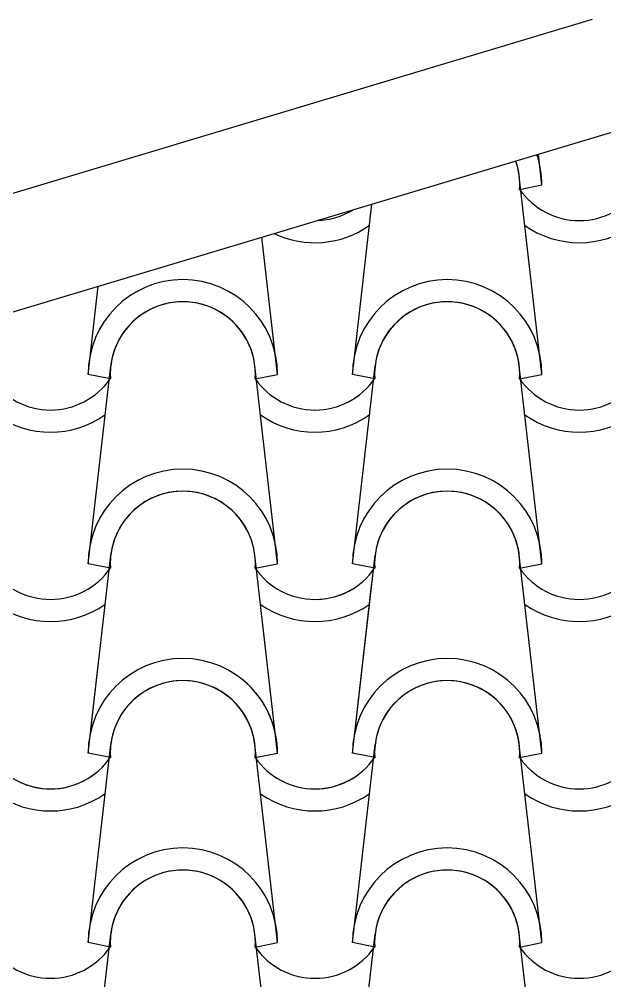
# Model space of a CAD drawing. Header units: millimetres. Extents: x -255 to 41745, y 236 to 29936.
# Drawn here: x 9325 to 9712, y 13360 to 13995 of the extents above; entities that cross this region are included whole.
import ezdxf

# ---------------------------------------------------------------- set-up
doc = ezdxf.new("R2010")
doc.units = ezdxf.units.MM
doc.layers.add('1', color=1, linetype='Continuous')
doc.layers.add('CALIDADES', color=7, linetype='Continuous')

msp = doc.modelspace()

# ---------------------------------------------------------------- linework, layer by layer
at = {"layer": '1'}
for p, q in [((9670.4, 13885.34), (9668.09, 13905.63)), ((9670.4, 13760.34), (9655.48, 13891.05)), ((9670.4, 13760.34), (9655.48, 13891.05)), ((9655.73, 13882.41), (9670.4, 13885.34)), ((9655.73, 13882.41), (9670.4, 13885.34)), ((9655.73, 13882.41), (9670.4, 13885.34)), ((9655.73, 13882.41), (9670.4, 13885.34)), ((9545.4, 13760.34), (9558.23, 13872.68)), ((9545.4, 13760.34), (9558.23, 13872.68)), ((9495.9, 13760.34), (9485.56, 13850.88)), ((9495.9, 13760.34), (9485.56, 13850.88)), ((9370.9, 13760.34), (9377.54, 13818.47)), ((9370.9, 13760.34), (9377.54, 13818.47)), ((9370.9, 13635.34), (9385.82, 13766.05)), ((9495.9, 13635.34), (9480.98, 13766.05)), ((9545.4, 13635.34), (9560.33, 13766.05)), ((9670.4, 13635.34), (9655.48, 13766.05)), ((9385.57, 13757.41), (9370.9, 13760.34)), ((9385.57, 13757.41), (9370.9, 13760.34)), ((9385.57, 13757.41), (9370.9, 13760.34)), ((9385.57, 13757.41), (9370.9, 13760.34)), ((9481.23, 13757.41), (9495.9, 13760.34)), ((9481.23, 13757.41), (9495.9, 13760.34)), ((9481.23, 13757.41), (9495.9, 13760.34)), ((9481.23, 13757.41), (9495.9, 13760.34)), ((9560.08, 13757.41), (9545.4, 13760.34)), ((9560.08, 13757.41), (9545.4, 13760.34)), ((9560.08, 13757.41), (9545.4, 13760.34)), ((9560.08, 13757.41), (9545.4, 13760.34)), ((9655.73, 13757.41), (9670.4, 13760.34)), ((9655.73, 13757.41), (9670.4, 13760.34)), ((9655.73, 13757.41), (9670.4, 13760.34)), ((9655.73, 13757.41), (9670.4, 13760.34)), ((9370.9, 13510.34), (9385.82, 13641.05)), ((9385.57, 13632.41), (9370.9, 13635.34)), ((9385.57, 13632.41), (9370.9, 13635.34)), ((9495.9, 13510.34), (9480.98, 13641.05)), ((9481.23, 13632.41), (9495.9, 13635.34)), ((9481.23, 13632.41), (9495.9, 13635.34)), ((9545.4, 13510.34), (9560.33, 13641.05)), ((9560.08, 13632.41), (9545.4, 13635.34)), ((9560.08, 13632.41), (9545.4, 13635.34)), ((9670.4, 13510.34), (9655.48, 13641.05)), ((9670.4, 13510.34), (9655.48, 13641.05)), ((9655.73, 13632.41), (9670.4, 13635.34)), ((9655.73, 13632.41), (9670.4, 13635.34)), ((9655.73, 13632.41), (9670.4, 13635.34)), ((9655.73, 13632.41), (9670.4, 13635.34)), ((9545.4, 13510.34), (9558.23, 13622.68)), ((9495.9, 13510.34), (9485.56, 13600.88)), ((9545.4, 13510.34), (9555.34, 13597.39)), ((9370.9, 13510.34), (9377.54, 13568.47)), ((9495.9, 13510.34), (9489.54, 13566.05)), ((9370.9, 13385.34), (9385.82, 13516.05)), ((9370.9, 13385.34), (9385.82, 13516.05)), ((9495.9, 13385.34), (9480.98, 13516.05)), ((9495.9, 13385.34), (9480.98, 13516.05)), ((9545.4, 13385.34), (9560.33, 13516.05)), ((9545.4, 13385.34), (9560.33, 13516.05)), ((9670.4, 13385.34), (9655.48, 13516.05)), ((9670.4, 13385.34), (9655.48, 13516.05)), ((9385.57, 13507.41), (9370.9, 13510.34)), ((9385.57, 13507.41), (9370.9, 13510.34)), ((9385.57, 13507.41), (9370.9, 13510.34)), ((9385.57, 13507.41), (9370.9, 13510.34)), ((9481.23, 13507.41), (9495.9, 13510.34)), ((9481.23, 13507.41), (9495.9, 13510.34)), ((9481.23, 13507.41), (9495.9, 13510.34)), ((9481.23, 13507.41), (9495.9, 13510.34)), ((9481.23, 13507.41), (9495.9, 13510.34)), ((9481.23, 13507.41), (9495.9, 13510.34)), ((9560.08, 13507.41), (9545.4, 13510.34)), ((9560.08, 13507.41), (9545.4, 13510.34)), ((9560.08, 13507.41), (9545.4, 13510.34)), ((9560.08, 13507.41), (9545.4, 13510.34)), ((9560.08, 13507.41), (9545.4, 13510.34)), ((9560.08, 13507.41), (9545.4, 13510.34)), ((9655.73, 13507.41), (9670.4, 13510.34)), ((9655.73, 13507.41), (9670.4, 13510.34)), ((9655.73, 13507.41), (9670.4, 13510.34)), ((9655.73, 13507.41), (9670.4, 13510.34)), ((9655.73, 13507.41), (9670.4, 13510.34)), ((9655.73, 13507.41), (9670.4, 13510.34)), ((9655.73, 13507.41), (9670.4, 13510.34)), ((9655.73, 13507.41), (9670.4, 13510.34)), ((9370.9, 13260.34), (9385.82, 13391.05)), ((9495.9, 13260.34), (9480.98, 13391.05)), ((9545.4, 13260.34), (9560.33, 13391.05)), ((9670.4, 13260.34), (9655.48, 13391.05)), ((9385.57, 13382.41), (9370.9, 13385.34)), ((9385.57, 13382.41), (9370.9, 13385.34)), ((9385.57, 13382.41), (9370.9, 13385.34)), ((9385.57, 13382.41), (9370.9, 13385.34)), ((9481.23, 13382.41), (9495.9, 13385.34)), ((9481.23, 13382.41), (9495.9, 13385.34)), ((9481.23, 13382.41), (9495.9, 13385.34)), ((9481.23, 13382.41), (9495.9, 13385.34)), ((9560.08, 13382.41), (9545.4, 13385.34)), ((9560.08, 13382.41), (9545.4, 13385.34)), ((9560.08, 13382.41), (9545.4, 13385.34)), ((9560.08, 13382.41), (9545.4, 13385.34)), ((9655.73, 13382.41), (9670.4, 13385.34)), ((9655.73, 13382.41), (9670.4, 13385.34)), ((9655.73, 13382.41), (9670.4, 13385.34)), ((9655.73, 13382.41), (9670.4, 13385.34))]:
    msp.add_line(p, q, dxfattribs=at)
for centre, radius, start, end in [((9607.9, 13885.34), 62.5, 0, 18.66134), ((9607.9, 13885.34), 62.5, 0, 18.66134), ((9607.9, 13885.34), 62.5, 0, 18.66134), ((9607.9, 13885.34), 62.5, 0, 18.66134), ((9607.9, 13885.34), 47.92, 6.83804, 19.25885), ((9607.9, 13885.34), 47.92, 356.48872, 19.25885), ((9607.9, 13885.34), 47.92, 356.48872, 19.25885), ((9607.9, 13885.34), 47.92, 6.83804, 19.25885), ((9607.9, 13885.34), 47.92, 356.48872, 19.25885), ((9607.9, 13885.34), 47.92, 356.48872, 19.25885), ((9695.1, 13909.73), 47.92, 214.75597, 325.24403), ((9695.1, 13909.73), 47.92, 214.75597, 325.24403), ((9695.1, 13909.73), 47.92, 214.75597, 325.24403), ((9695.1, 13909.73), 47.92, 214.75597, 325.24403), ((9520.59, 13909.73), 47.92, 271.78153, 301.61696), ((9520.59, 13909.73), 47.92, 271.78153, 301.61696), ((9520.59, 13909.73), 47.92, 271.78153, 301.61696), ((9520.59, 13909.73), 47.92, 271.78153, 301.61696), ((9520.59, 13909.73), 62.5, 244.50118, 305.06921), ((9695.1, 13909.73), 62.5, 234.93079, 305.06921), ((9695.1, 13909.73), 62.5, 234.93079, 305.06921), ((9433.4, 13760.34), 62.5, 0, 180), ((9433.4, 13760.34), 62.5, 0, 180), ((9433.4, 13760.34), 62.5, 0, 180), ((9433.4, 13760.34), 62.5, 0, 180), ((9607.9, 13760.34), 62.5, 0, 180), ((9607.9, 13760.34), 62.5, 0, 180), ((9607.9, 13760.34), 62.5, 0, 180), ((9607.9, 13760.34), 62.5, 0, 180), ((9433.4, 13760.34), 47.92, 356.48872, 183.51128), ((9433.4, 13760.34), 47.92, 356.48872, 183.51128), ((9433.4, 13760.34), 47.92, 356.48872, 183.51128), ((9433.4, 13760.34), 47.92, 356.48872, 183.51128), ((9433.4, 13760.34), 47.92, 6.83804, 173.16196), ((9433.4, 13760.34), 47.92, 6.83804, 173.16196), ((9607.9, 13760.34), 47.92, 356.48872, 183.51128), ((9607.9, 13760.34), 47.92, 356.48872, 183.51128), ((9607.9, 13760.34), 47.92, 356.48872, 183.51128), ((9607.9, 13760.34), 47.92, 356.48872, 183.51128), ((9607.9, 13760.34), 47.92, 6.83804, 173.16196), ((9607.9, 13760.34), 47.92, 6.83804, 173.16196), ((9346.09, 13784.73), 47.92, 214.75597, 325.24403), ((9346.09, 13784.73), 47.92, 214.75597, 325.24403), ((9346.09, 13784.73), 47.92, 214.75597, 325.24403), ((9346.09, 13784.73), 47.92, 214.75597, 325.24403), ((9520.59, 13784.73), 47.92, 214.75597, 325.24403), ((9520.59, 13784.73), 47.92, 214.75597, 325.24403), ((9520.59, 13784.73), 47.92, 214.75597, 325.24403), ((9520.59, 13784.73), 47.92, 214.75597, 325.24403), ((9695.1, 13784.73), 47.92, 214.75597, 325.24403), ((9695.1, 13784.73), 47.92, 214.75597, 325.24403), ((9695.1, 13784.73), 47.92, 214.75597, 325.24403), ((9695.1, 13784.73), 47.92, 214.75597, 325.24403), ((9346.09, 13784.73), 62.5, 234.93079, 305.06921), ((9346.09, 13784.73), 62.5, 234.93079, 305.06921), ((9520.59, 13784.73), 62.5, 234.93079, 305.06921), ((9520.59, 13784.73), 62.5, 234.93079, 305.06921), ((9695.1, 13784.73), 62.5, 234.93079, 305.06921), ((9695.1, 13784.73), 62.5, 234.93079, 305.06921), ((9433.4, 13635.34), 62.5, 0, 180), ((9433.4, 13635.34), 62.5, 0, 180), ((9607.9, 13635.34), 62.5, 0, 180), ((9607.9, 13635.34), 62.5, 0, 180), ((9433.4, 13635.34), 47.92, 356.48872, 183.51128), ((9433.4, 13635.34), 47.92, 356.48872, 183.51128), ((9433.4, 13635.34), 47.92, 6.83804, 173.16196), ((9607.9, 13635.34), 47.92, 356.48872, 183.51128), ((9607.9, 13635.34), 47.92, 356.48872, 183.51128), ((9607.9, 13635.34), 47.92, 6.83804, 173.16196), ((9607.9, 13635.34), 62.5, 0, 18.66134), ((9607.9, 13635.34), 62.5, 0, 18.66134), ((9607.9, 13635.34), 47.92, 6.83804, 19.25885), ((9607.9, 13635.34), 47.92, 356.48872, 19.25885), ((9607.9, 13635.34), 47.92, 356.48872, 19.25885), ((9346.09, 13659.73), 47.92, 214.75597, 325.24403), ((9346.09, 13659.73), 47.92, 214.75597, 325.24403), ((9520.59, 13659.73), 47.92, 214.75597, 325.24403), ((9520.59, 13659.73), 47.92, 214.75597, 325.24403), ((9695.1, 13659.73), 47.92, 214.75597, 325.24403), ((9695.1, 13659.73), 47.92, 214.75597, 325.24403), ((9695.1, 13659.73), 47.92, 214.75597, 325.24403), ((9695.1, 13659.73), 47.92, 214.75597, 325.24403), ((9520.59, 13659.73), 47.92, 271.78153, 301.61696), ((9520.59, 13659.73), 47.92, 271.78153, 301.61696), ((9346.09, 13659.73), 62.5, 234.93079, 305.06921), ((9520.59, 13659.73), 62.5, 234.93079, 305.06921), ((9520.59, 13659.73), 62.5, 234.93079, 305.06921), ((9695.1, 13659.73), 62.5, 234.93079, 305.06921), ((9695.1, 13659.73), 62.5, 234.93079, 305.06921), ((9433.4, 13510.34), 62.5, 0, 180), ((9433.4, 13510.34), 62.5, 0, 180), ((9433.4, 13510.34), 62.5, 0, 180), ((9433.4, 13510.34), 62.5, 0, 180), ((9607.9, 13510.34), 62.5, 0, 180), ((9607.9, 13510.34), 62.5, 0, 180), ((9607.9, 13510.34), 62.5, 0, 180), ((9607.9, 13510.34), 62.5, 0, 180), ((9607.9, 13510.34), 62.5, 0, 180), ((9607.9, 13510.34), 62.5, 0, 180), ((9433.4, 13510.34), 47.92, 356.48872, 183.51128), ((9433.4, 13510.34), 47.92, 356.48872, 183.51128), ((9433.4, 13510.34), 47.92, 356.48872, 183.51128), ((9433.4, 13510.34), 47.92, 356.48872, 183.51128), ((9433.4, 13510.34), 47.92, 6.83804, 173.16196), ((9433.4, 13510.34), 47.92, 6.83804, 173.16196), ((9433.4, 13510.34), 62.5, 0, 50.20428), ((9433.4, 13510.34), 62.5, 0, 50.20428), ((9607.9, 13510.34), 47.92, 356.48872, 183.51128), ((9607.9, 13510.34), 47.92, 356.48872, 183.51128), ((9607.9, 13510.34), 47.92, 356.48872, 183.51128), ((9607.9, 13510.34), 47.92, 356.48872, 183.51128), ((9607.9, 13510.34), 47.92, 356.48872, 183.51128), ((9607.9, 13510.34), 47.92, 356.48872, 183.51128), ((9607.9, 13510.34), 47.92, 6.83804, 173.16196), ((9607.9, 13510.34), 47.92, 6.83804, 173.16196), ((9607.9, 13510.34), 47.92, 6.83804, 173.16196), ((9433.4, 13510.34), 47.92, 6.83804, 58.54689), ((9433.4, 13510.34), 47.92, 356.48872, 58.54689), ((9433.4, 13510.34), 47.92, 356.48872, 58.54689), ((9607.9, 13510.34), 62.5, 0, 18.66134), ((9607.9, 13510.34), 62.5, 0, 18.66134), ((9607.9, 13510.34), 47.92, 6.83804, 19.25885), ((9607.9, 13510.34), 47.92, 356.48872, 19.25885), ((9607.9, 13510.34), 47.92, 356.48872, 19.25885), ((9346.09, 13534.73), 47.92, 214.75597, 325.24403), ((9346.09, 13534.73), 47.92, 214.75597, 325.24403), ((9346.09, 13534.73), 47.92, 214.75597, 325.24403), ((9346.09, 13534.73), 47.92, 214.75597, 325.24403), ((9346.09, 13534.73), 47.92, 249.66464, 325.24403), ((9346.09, 13534.73), 47.92, 249.66464, 325.24403), ((9520.59, 13534.73), 47.92, 214.75597, 325.24403), ((9520.59, 13534.73), 47.92, 214.75597, 325.24403), ((9520.59, 13534.73), 47.92, 214.75597, 325.24403), ((9520.59, 13534.73), 47.92, 214.75597, 325.24403), ((9520.59, 13534.73), 47.92, 214.75597, 325.24403), ((9520.59, 13534.73), 47.92, 214.75597, 325.24403), ((9695.1, 13534.73), 47.92, 214.75597, 325.24403), ((9695.1, 13534.73), 47.92, 214.75597, 325.24403), ((9695.1, 13534.73), 47.92, 214.75597, 325.24403), ((9695.1, 13534.73), 47.92, 214.75597, 325.24403), ((9695.1, 13534.73), 47.92, 214.75597, 325.24403), ((9695.1, 13534.73), 47.92, 214.75597, 325.24403), ((9695.1, 13534.73), 47.92, 214.75597, 325.24403), ((9695.1, 13534.73), 47.92, 214.75597, 325.24403), ((9520.59, 13534.73), 47.92, 271.78153, 301.61696), ((9520.59, 13534.73), 47.92, 271.78153, 301.61696), ((9346.09, 13534.73), 62.5, 234.93079, 305.06921), ((9346.09, 13534.73), 62.5, 234.93079, 305.06921), ((9346.09, 13534.73), 62.5, 234.93079, 305.06921), ((9520.59, 13534.73), 62.5, 234.93079, 305.06921), ((9520.59, 13534.73), 62.5, 234.93079, 305.06921), ((9520.59, 13534.73), 62.5, 234.93079, 305.06921), ((9520.59, 13534.73), 62.5, 234.93079, 305.06921), ((9695.1, 13534.73), 62.5, 234.93079, 305.06921), ((9695.1, 13534.73), 62.5, 234.93079, 305.06921), ((9695.1, 13534.73), 62.5, 234.93079, 305.06921), ((9695.1, 13534.73), 62.5, 234.93079, 305.06921), ((9433.4, 13385.34), 62.5, 0, 180), ((9433.4, 13385.34), 62.5, 0, 180), ((9433.4, 13385.34), 62.5, 0, 180), ((9433.4, 13385.34), 62.5, 0, 180), ((9607.9, 13385.34), 62.5, 0, 180), ((9607.9, 13385.34), 62.5, 0, 180), ((9607.9, 13385.34), 62.5, 0, 180), ((9607.9, 13385.34), 62.5, 0, 180), ((9433.4, 13385.34), 47.92, 356.48872, 183.51128), ((9433.4, 13385.34), 47.92, 356.48872, 183.51128), ((9433.4, 13385.34), 47.92, 356.48872, 183.51128), ((9433.4, 13385.34), 47.92, 356.48872, 183.51128), ((9433.4, 13385.34), 47.92, 6.83804, 173.16196), ((9433.4, 13385.34), 47.92, 6.83804, 173.16196), ((9607.9, 13385.34), 47.92, 356.48872, 183.51128), ((9607.9, 13385.34), 47.92, 356.48872, 183.51128), ((9607.9, 13385.34), 47.92, 356.48872, 183.51128), ((9607.9, 13385.34), 47.92, 356.48872, 183.51128), ((9607.9, 13385.34), 47.92, 6.83804, 173.16196), ((9607.9, 13385.34), 47.92, 6.83804, 173.16196), ((9346.09, 13409.73), 47.92, 214.75597, 325.24403), ((9346.09, 13409.73), 47.92, 214.75597, 325.24403), ((9346.09, 13409.73), 47.92, 214.75597, 325.24403), ((9346.09, 13409.73), 47.92, 214.75597, 325.24403), ((9520.59, 13409.73), 47.92, 214.75597, 325.24403), ((9520.59, 13409.73), 47.92, 214.75597, 325.24403), ((9520.59, 13409.73), 47.92, 214.75597, 325.24403), ((9520.59, 13409.73), 47.92, 214.75597, 325.24403), ((9695.1, 13409.73), 47.92, 214.75597, 325.24403), ((9695.1, 13409.73), 47.92, 214.75597, 325.24403), ((9695.1, 13409.73), 47.92, 214.75597, 325.24403), ((9695.1, 13409.73), 47.92, 214.75597, 325.24403)]:
    msp.add_arc(centre, radius, start, end, dxfattribs=at)
at = {"layer": 'CALIDADES'}
for p, q in [((3257.07, 12060.63), (9703.9, 13994.68)), ((3278.62, 11988.79), (9725.46, 13922.84))]:
    msp.add_line(p, q, dxfattribs=at)

doc.saveas('drawing.dxf')
